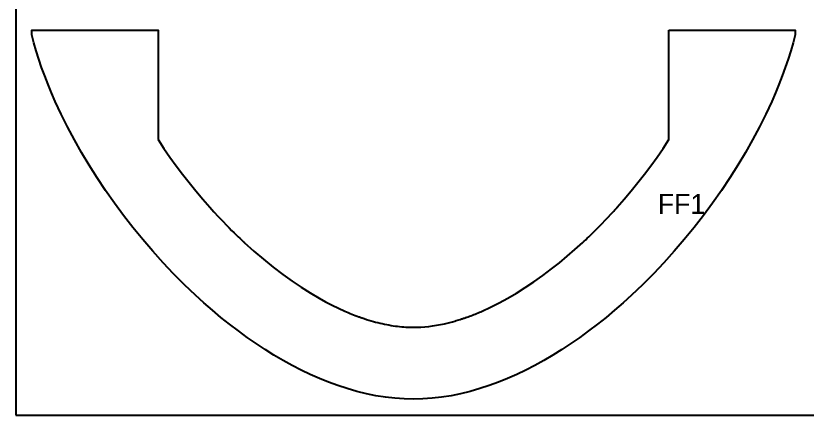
# Model space of a CAD drawing. Header units: millimetres. Extents: x 0 to 1000, y 0 to 100.
# Drawn here: x 0 to 99.1, y 0 to 50 of the extents above; entities that cross this region are included whole.
import ezdxf

# ---------------------------------------------------------------- set-up
doc = ezdxf.new("R2010")
doc.units = ezdxf.units.MM
for name, color, linetype in [('CUT', 7, 'Continuous'), ('MARK', 3, 'Continuous'), ('STOCK_REFERENCE_DO_NOT_CUT', 8, 'Continuous')]:
    doc.layers.add(name, color=color, linetype=linetype)

msp = doc.modelspace()

# ---------------------------------------------------------------- linework, layer by layer
at = {"layer": 'CUT'}
msp.add_lwpolyline([(81.822, 48.19), (87.644, 48.19), (88.822, 48.19), (94.822, 48.19), (97.644, 48.19), (97.644, 47.624), (97.38, 46.621), (97.085, 45.603), (96.761, 44.572), (96.407, 43.529), (96.024, 42.476), (95.612, 41.414), (95.172, 40.345), (94.703, 39.27), (93.963, 37.679), (93.166, 36.082), (92.313, 34.482), (91.407, 32.882), (90.45, 31.287), (89.444, 29.699), (88.391, 28.122), (87.293, 26.559), (86.152, 25.015), (84.97, 23.492), (83.749, 21.995), (82.491, 20.527), (81.198, 19.091), (79.873, 17.691), (78.517, 16.33), (77.133, 15.012), (76.085, 14.061), (75.023, 13.137), (73.949, 12.241), (72.863, 11.375), (71.767, 10.539), (70.661, 9.736), (69.548, 8.965), (68.426, 8.229), (67.299, 7.528), (66.166, 6.864), (65.03, 6.237), (63.89, 5.65), (62.748, 5.102), (61.604, 4.596), (60.461, 4.133), (59.319, 3.713), (58.115, 3.318), (56.914, 2.973), (55.717, 2.679), (54.525, 2.436), (53.339, 2.247), (52.16, 2.11), (50.987, 2.028), (49.822, 2), (48.657, 2.028), (47.485, 2.11), (46.305, 2.247), (45.119, 2.436), (43.927, 2.679), (42.731, 2.973), (41.53, 3.318), (40.325, 3.713), (39.183, 4.133), (38.04, 4.596), (36.897, 5.102), (35.755, 5.65), (34.615, 6.237), (33.478, 6.864), (32.345, 7.528), (31.218, 8.229), (30.097, 8.965), (28.983, 9.736), (27.878, 10.539), (26.782, 11.375), (25.696, 12.241), (24.622, 13.137), (23.56, 14.061), (22.512, 15.012), (21.127, 16.33), (19.771, 17.691), (18.446, 19.091), (17.154, 20.527), (15.896, 21.995), (14.675, 23.492), (13.493, 25.015), (12.352, 26.559), (11.253, 28.122), (10.2, 29.699), (9.194, 31.287), (8.237, 32.882), (7.331, 34.482), (6.479, 36.082), (5.682, 37.679), (4.942, 39.27), (4.473, 40.345), (4.032, 41.414), (3.62, 42.476), (3.237, 43.529), (2.883, 44.572), (2.559, 45.603), (2.265, 46.621), (2, 47.624), (2, 48.19), (4.822, 48.19), (10.822, 48.19), (12, 48.19), (17.822, 48.19), (17.822, 34.501), (18.551, 33.407), (19.305, 32.32), (20.084, 31.239), (20.885, 30.169), (21.709, 29.112), (22.553, 28.068), (23.417, 27.042), (24.299, 26.034), (24.823, 25.453), (25.353, 24.88), (25.888, 24.314), (26.427, 23.756), (26.732, 23.447), (27.038, 23.141), (27.346, 22.837), (27.654, 22.537), (27.86, 22.339), (28.066, 22.142), (28.272, 21.947), (28.479, 21.753), (28.516, 21.718), (28.553, 21.684), (28.591, 21.649), (28.628, 21.615), (29.819, 20.541), (31.025, 19.514), (32.241, 18.536), (33.463, 17.61), (34.601, 16.797), (35.738, 16.032), (36.87, 15.317), (37.995, 14.653), (38.809, 14.204), (39.616, 13.783), (40.414, 13.393), (41.204, 13.033), (41.429, 12.935), (41.653, 12.84), (41.876, 12.748), (42.098, 12.658), (42.315, 12.572), (42.531, 12.488), (42.746, 12.407), (42.96, 12.328), (43.042, 12.299), (43.123, 12.269), (43.205, 12.241), (43.286, 12.212), (43.308, 12.205), (43.329, 12.197), (43.351, 12.19), (43.373, 12.182), (43.662, 12.084), (43.948, 11.991), (44.232, 11.903), (44.513, 11.819), (44.796, 11.738), (45.077, 11.662), (45.355, 11.59), (45.631, 11.522), (45.911, 11.458), (46.189, 11.397), (46.464, 11.342), (46.737, 11.29), (47.009, 11.243), (47.279, 11.2), (47.547, 11.161), (47.812, 11.126), (48.079, 11.096), (48.344, 11.069), (48.607, 11.047), (48.867, 11.029), (49.109, 11.016), (49.349, 11.007), (49.587, 11.002), (49.822, 11), (50.285, 11.007), (50.756, 11.028), (51.236, 11.063), (51.724, 11.113), (52.211, 11.177), (52.706, 11.255), (53.209, 11.347), (53.721, 11.455), (54.04, 11.529), (54.362, 11.608), (54.688, 11.694), (55.016, 11.786), (55.181, 11.834), (55.347, 11.883), (55.514, 11.934), (55.682, 11.987), (55.766, 12.014), (55.85, 12.041), (55.934, 12.068), (56.019, 12.096), (56.061, 12.111), (56.103, 12.125), (56.146, 12.139), (56.188, 12.154), (56.218, 12.164), (56.247, 12.174), (56.276, 12.184), (56.305, 12.194), (56.319, 12.198), (56.332, 12.203), (56.345, 12.208), (56.359, 12.212), (56.524, 12.27), (56.689, 12.33), (56.856, 12.391), (57.023, 12.454), (57.198, 12.52), (57.374, 12.589), (57.55, 12.659), (57.727, 12.731), (57.905, 12.804), (58.083, 12.879), (58.261, 12.955), (58.441, 13.033), (59.49, 13.517), (60.555, 14.054), (61.632, 14.644), (62.72, 15.283), (63.814, 15.971), (64.913, 16.706), (66.013, 17.486), (67.111, 18.31), (68.098, 19.088), (69.079, 19.899), (70.053, 20.742), (71.017, 21.615), (71.205, 21.79), (71.394, 21.967), (71.582, 22.145), (71.769, 22.324), (72.529, 23.064), (73.28, 23.821), (74.023, 24.594), (74.756, 25.382), (74.904, 25.544), (75.052, 25.707), (75.199, 25.87), (75.346, 26.034), (76.228, 27.042), (77.091, 28.068), (77.936, 29.112), (78.759, 30.169), (79.561, 31.239), (80.339, 32.32), (81.093, 33.407), (81.822, 34.501)], close=True, dxfattribs=at)
at = {"layer": 'STOCK_REFERENCE_DO_NOT_CUT'}
msp.add_lwpolyline([(0, 0), (1000, 0), (1000, 100), (0, 100)], close=True, dxfattribs=at)

# ---------------------------------------------------------------- texts
at = {"layer": 'MARK'}
msp.add_text('FF1', height=2.5, dxfattribs=at).set_placement((80.436, 25.198))

doc.saveas('drawing.dxf')
